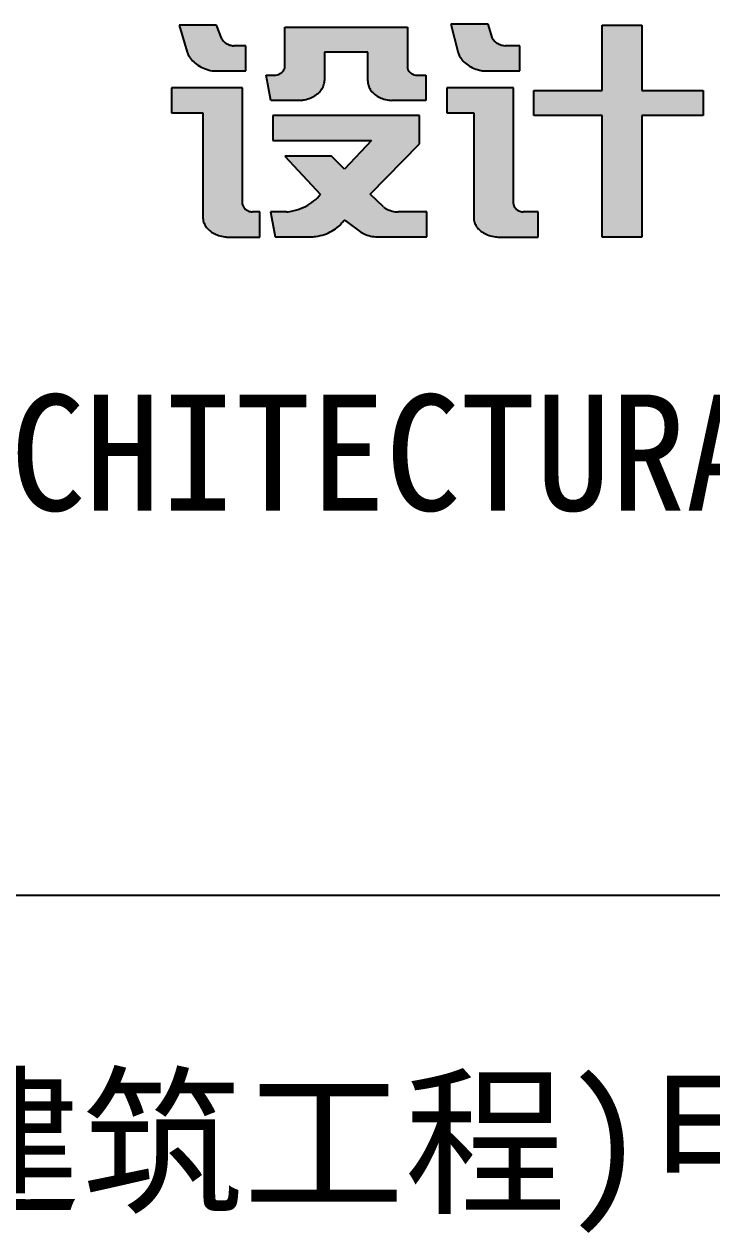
# Model space of a CAD drawing. Extents: x -138012 to 2129925, y -311560 to 0.
# Drawn here: x 1550503 to 1551558, y -143369 to -141512 of the extents above; entities that cross this region are included whole.
import ezdxf
from ezdxf.enums import TextEntityAlignment as Align

# ---------------------------------------------------------------- set-up
doc = ezdxf.new("R2010")
doc.units = 0
doc.header["$LTSCALE"] = 1000
doc.header["$MEASUREMENT"] = 0
doc.layers.get('0').update_dxf_attribs({"linetype": 'CONTINUOUS'})
for name, color, linetype in [('TEXT', 7, 'CONTINUOUS'), ('WALL', 6, 'CONTINUOUS'), ('图框', 4, 'CONTINUOUS')]:
    doc.layers.add(name, color=color, linetype=linetype)
doc.styles.add('iIcon2', font='')
doc.styles.add('图框艺术体', font='simhei.ttf', dxfattribs={"width": 0.9})
doc.styles.get('iIcon2').set_extended_font_data('SimSun')

# ---------------------------------------------------------------- blocks, each defined once
blk = doc.blocks.new('A4')
h = blk.add_hatch(color=0)
h.dxf.hatch_style = 1
edge = h.paths.add_edge_path()
edge.add_line((500502.231578467, 391777.1627952711), (500484.528610476, 391777.1627952711))
edge.add_spline(control_points=[(500484.528610476, 391777.1627952711), (500482.2313392528, 391777.3558373015), (500480.3236092409, 391777.7515184427), (500476.5346365696, 391779.016850484), (500474.6690636086, 391779.9238841317), (500471.3101945116, 391782.1919910419), (500469.8167882861, 391783.5539840292), (500467.9134717732, 391785.9603615415), (500467.3175625326, 391786.8748287536), (500466.599863545, 391788.3320795296)], knot_values=[0.3949408404923156, 0.3949408404923156, 0.3949408404923156, 0.3949408404923156, 0.6767961169568062, 0.6767961169568062, 0.9823906386110698, 0.9823906386110698, 1.287985160265333, 1.287985160265333, 1.457202561292063, 1.457202561292063, 1.457202561292063, 1.457202561292063], degree=3, periodic=0)
edge.add_line((500466.599863545, 391788.3320795296), (500458.8031795958, 391810.0671575363))
edge.add_line((500458.8031795958, 391810.0671575363), (500403.638941297, 391810.0671575363))
edge.add_line((500403.638941297, 391810.0671575363), (500415.4770368606, 391767.3480913612))
edge.add_spline(control_points=[(500415.4770368606, 391767.3480913612), (500416.1073256025, 391765.3751696165), (500416.9258824378, 391763.4332989806), (500419.4278007851, 391758.7109911133), (500421.3401455986, 391755.9949657699), (500425.9143001161, 391750.9405960928), (500428.576052547, 391748.602936838), (500434.5239481927, 391744.4430606191), (500437.8097028492, 391742.621312773), (500444.8365455919, 391739.6037845158), (500448.5771660482, 391738.4082456865), (500452.6285037906, 391737.5221037657), (500452.8115326481, 391737.4829080217), (500452.9948340279, 391737.4444907192)], knot_values=[0.250217190145087, 0.250217190145087, 0.250217190145087, 0.250217190145087, 0.4008933994402832, 0.4008933994402832, 0.6266472151907361, 0.6266472151907361, 0.8524010309411889, 0.8524010309411889, 1.078154846691642, 1.078154846691642, 1.303908662442095, 1.303908662442095, 1.314572864183474, 1.314572864183474, 1.314572864183474, 1.314572864183474], degree=3, periodic=0)
edge.add_line((500452.9948340279, 391737.4444907192), (500502.231578467, 391737.4444907192))
edge.add_line((500502.231578467, 391737.4444907192), (500502.231578467, 391777.1627952711))
edge = h.paths.add_edge_path()
edge.add_line((500497.4371622665, 391710.7229540885), (500392.4277330791, 391710.7229540885))
edge.add_line((500392.4277330791, 391710.7229540885), (500392.4277330791, 391670.9986843509))
edge.add_line((500392.4277330791, 391670.9986843509), (500438.97129493, 391670.9986843509))
edge.add_line((500438.97129493, 391670.9986843509), (500438.9712949299, 391504.9699229883))
edge.add_spline(control_points=[(500438.9712949299, 391504.9699229883), (500438.9531614179, 391503.2226238673), (500439.1207090197, 391501.5163572531), (500439.974291468, 391497.428560667), (500440.8500023371, 391495.0644160507), (500443.3300961379, 391490.5326614535), (500444.9352840598, 391488.3657352175), (500448.8067264325, 391484.3736953246), (500451.0728711751, 391482.5495376792), (500456.1381429704, 391479.3797653687), (500458.9367162515, 391478.0347231964), (500464.8902855259, 391475.9268260039), (500468.0446711527, 391475.164219377), (500472.2587976625, 391474.5872343849), (500473.2504396655, 391474.4820372317), (500474.2459333194, 391474.406841406)], knot_values=[3.133189396177309, 3.133189396177309, 3.133189396177309, 3.133189396177309, 3.307114171045264, 3.307114171045264, 3.554268365686056, 3.554268365686056, 3.801422560326847, 3.801422560326847, 4.048576754967639, 4.048576754967639, 4.295730949608431, 4.295730949608431, 4.542885144249222, 4.542885144249222, 4.61824984432897, 4.61824984432897, 4.61824984432897, 4.61824984432897], degree=3, periodic=0)
edge.add_line((500474.2459333194, 391474.406841406), (500522.8886711682, 391474.4068414061))
edge.add_line((500522.8886711682, 391474.4068414061), (500522.8886711682, 391514.1541765286))
edge.add_line((500522.8886711682, 391514.1541765286), (500511.9142144624, 391514.1541765285))
edge.add_spline(control_points=[(500511.9142144624, 391514.1541765285), (500509.8033812348, 391514.2913647068), (500507.9928035336, 391514.6937923988), (500505.0927986182, 391515.8422459752), (500503.9442480625, 391516.458569479), (500501.8485619991, 391517.9497440233), (500500.9013201791, 391518.8251622803), (500499.2939222841, 391520.8026827417), (500498.6344784181, 391521.9056849222), (500497.8600930548, 391523.8444995967), (500497.6348854759, 391524.634464724), (500497.4371622666, 391526.1212786136)], knot_values=[0.1374494433722753, 0.1374494433722753, 0.1374494433722753, 0.1374494433722753, 0.510358737745328, 0.510358737745328, 0.7776463504418405, 0.7776463504418405, 1.044933963138353, 1.044933963138353, 1.312221575834865, 1.312221575834865, 1.484048132410743, 1.484048132410743, 1.484048132410743, 1.484048132410743], degree=3, periodic=0)
edge.add_line((500497.4371622666, 391526.1212786136), (500497.4371622665, 391710.7229540885))
edge = h.paths.add_edge_path()
edge.add_spline(control_points=[(500583.137996264, 391690.7836147608), (500585.0452814672, 391690.9920891895), (500586.9329265246, 391691.3065127457), (500591.999566284, 391692.4485389033), (500595.0980904244, 391693.4848968136), (500600.8653636993, 391696.1044589497), (500603.5335519261, 391697.6873370009), (500608.2836104034, 391701.2855747712), (500610.365064002, 391703.3002684692), (500613.8356222081, 391707.6231360179), (500615.2248921206, 391709.9304109283), (500617.2612267916, 391714.6993119358), (500617.9092108742, 391717.1606552139), (500618.2692399867, 391720.4467173583), (500618.3178822268, 391721.2550844157), (500618.326793828, 391722.0636524617)], knot_values=[-1.435016408058368, -1.435016408058368, -1.435016408058368, -1.435016408058368, -1.29616431779346, -1.29616431779346, -1.054416765052535, -1.054416765052535, -0.8126692123116104, -0.8126692123116104, -0.5709216595706856, -0.5709216595706856, -0.3291741068297609, -0.3291741068297609, -0.08742655408883615, -0.08742655408883615, -0.008816940225470749, -0.008816940225470749, -0.008816940225470749, -0.008816940225470749], degree=3, periodic=0)
edge.add_line((500618.326793828, 391722.0636524626), (500618.326550905, 391767.1511157444))
edge.add_line((500618.326550905, 391767.1511157444), (500682.3378882589, 391767.1511157444))
edge.add_line((500682.3378882589, 391767.1511157444), (500682.3378882589, 391721.4982120612))
edge.add_spline(control_points=[(500682.3378882589, 391721.4982120612), (500682.2901110103, 391719.6398542397), (500682.378461157, 391717.9666605032), (500683.0548876523, 391713.956870706), (500683.8322030784, 391711.6339534874), (500686.1092618077, 391707.1662345513), (500687.6099334645, 391705.0220286906), (500691.2733738574, 391701.055563699), (500693.436112866, 391699.2343120628), (500698.3018619927, 391696.0525253796), (500701.0043232757, 391694.6926180319), (500706.7769689306, 391692.5406503835), (500709.8465272303, 391691.7488646773), (500714.6000521138, 391691.0298219161), (500716.2232392911, 391690.8685445346), (500717.8532236041, 391690.7899776257)], knot_values=[-0.0378512205021293, -0.0378512205021293, -0.0378512205021293, -0.0378512205021293, 0.1379659250462186, 0.1379659250462186, 0.3871569520580947, 0.3871569520580947, 0.6363479790699709, 0.6363479790699709, 0.885539006081847, 0.885539006081847, 1.134730033093723, 1.134730033093723, 1.383921060105599, 1.383921060105599, 1.510621706396827, 1.510621706396827, 1.510621706396827, 1.510621706396827], degree=3, periodic=0)
edge.add_line((500717.8532236054, 391690.7899776255), (500767.8824944232, 391690.7899776255))
edge.add_line((500767.8824944232, 391690.7899776255), (500767.8824944232, 391730.5007262757))
edge.add_line((500767.8824944232, 391730.5007262757), (500754.9288982056, 391730.5007262757))
edge.add_spline(control_points=[(500754.9288982057, 391730.5007262757), (500753.126996409, 391730.6719748785), (500751.7740253761, 391730.9731408844), (500749.3136379198, 391731.8311418491), (500748.1950214886, 391732.3606736083), (500746.1198499562, 391733.6529703545), (500745.1631739357, 391734.4160486661), (500743.4806713341, 391736.1540339151), (500742.7550969811, 391737.1295830866), (500741.6095615248, 391739.2462131919), (500741.1907101522, 391740.3875669336), (500740.7954188326, 391742.3695107746), (500740.7201153064, 391743.1888371449), (500740.732418267, 391744.0069433156)], knot_values=[3.129562560143702, 3.129562560143702, 3.129562560143702, 3.129562560143702, 3.406533031970291, 3.406533031970291, 3.656908046716254, 3.656908046716254, 3.907283061462216, 3.907283061462216, 4.157658076208179, 4.157658076208179, 4.408033090954142, 4.408033090954142, 4.578286495217025, 4.578286495217025, 4.578286495217025, 4.578286495217025], degree=3, periodic=0)
edge.add_line((500740.732418267, 391744.0069433156), (500740.7319660403, 391806.8626597524))
edge.add_line((500740.7319660403, 391806.8626597524), (500559.9310654859, 391806.8626597524))
edge.add_line((500559.9310654859, 391806.8626597524), (500559.9310654858, 391743.3681737295))
edge.add_spline(control_points=[(500559.9310654858, 391743.3681737297), (500559.4851820131, 391741.1481316384), (500559.004314676, 391739.9815320939), (500557.4920457741, 391737.3281460093), (500556.3138683491, 391735.921540644), (500553.5496825729, 391733.5239622326), (500551.9639875368, 391732.5312806485), (500549.2294277085, 391731.3117310139), (500548.1598043827, 391730.9370244345), (500546.0424061177, 391730.5154404005)], knot_values=[-1.252423627613045, -1.252423627613045, -1.252423627613045, -1.252423627613045, -1.030759450150357, -1.030759450150357, -0.7135377242405145, -0.7135377242405145, -0.3963159983306723, -0.3963159983306723, -0.2061279064251504, -0.2061279064251504, -0.2061279064251504, -0.2061279064251504], degree=3, periodic=0)
edge.add_line((500546.0424061177, 391730.5154404005), (500532.0447092323, 391730.5154404005))
edge.add_line((500532.0447092323, 391730.5154404005), (500539.3280825327, 391690.7836147608))
edge.add_line((500539.3280825327, 391690.7836147608), (500583.137996264, 391690.7836147608))
edge = h.paths.add_edge_path()
edge.add_line((500758.6976542274, 391666.875657408), (500541.9963453423, 391666.875657408))
edge.add_line((500541.9963453423, 391666.875657408), (500541.9963453423, 391627.1585458931))
edge.add_line((500541.9963453423, 391627.1585458931), (500687.6081996259, 391627.1585458931))
edge.add_line((500687.6081996259, 391627.1585458931), (500647.8704527994, 391581.8801466844))
edge.add_line((500647.8704527994, 391581.8801466844), (500628.5416997412, 391602.1959437))
edge.add_line((500628.5416997412, 391602.1959437), (500559.9023743112, 391602.1959437001))
edge.add_line((500559.9023743112, 391602.1959437001), (500612.4726113228, 391541.8660123454))
edge.add_line((500612.4726113228, 391541.8660123454), (500610.3127976243, 391539.353058705))
edge.add_spline(control_points=[(500610.3127976243, 391539.353058705), (500607.3133866501, 391535.5891719767), (500603.7732202727, 391532.1311454765), (500595.8023242785, 391525.9835702838), (500591.3675678459, 391523.2978081622), (500581.8664914679, 391518.8464252019), (500576.8004582567, 391517.0808666745), (500568.661943312, 391515.1203170946), (500565.7141786857, 391514.5756663985), (500562.2189859693, 391514.1537788495)], knot_values=[-1.409225753772336, -1.409225753772336, -1.409225753772336, -1.409225753772336, -1.173081115633391, -1.173081115633391, -0.9357718776874908, -0.9357718776874908, -0.6984626397415905, -0.6984626397415905, -0.5675472572173255, -0.5675472572173255, -0.5675472572173255, -0.5675472572173255], degree=3, periodic=0)
edge.add_line((500562.2189859693, 391514.1537788495), (500538.4090483514, 391514.1537788496))
edge.add_line((500538.4090483514, 391514.1537788496), (500545.6931410785, 391474.4366673347))
edge.add_line((500545.6931410785, 391474.4366673347), (500597.6132330328, 391474.4366673347))
edge.add_spline(control_points=[(500597.6132330312, 391474.4366673346), (500600.1961150065, 391474.5704610155), (500602.7674166632, 391474.8392709939), (500609.7031313315, 391475.9361328936), (500613.9973044184, 391477.0311389597), (500622.1468206504, 391479.9543540441), (500626.0016519126, 391481.7823585052), (500633.0706187052, 391486.0621322924), (500636.2842852882, 391488.5134879036), (500641.2822889473, 391493.2931382723), (500643.2259764511, 391495.5256558681), (500644.9036209467, 391497.8644559726)], knot_values=[-1.506139150469204, -1.506139150469204, -1.506139150469204, -1.506139150469204, -1.375629017731908, -1.375629017731908, -1.149296666366566, -1.149296666366566, -0.9229643150012239, -0.9229643150012239, -0.696631963635882, -0.696631963635882, -0.5209680369147454, -0.5209680369147454, -0.5209680369147454, -0.5209680369147454], degree=3, periodic=0)
edge.add_line((500644.9036209467, 391497.8644559726), (500647.5360453685, 391501.1478183317))
edge.add_line((500647.5360453685, 391501.1478183317), (500650.604109234, 391498.6947187632))
edge.add_line((500650.604109234, 391498.6947187632), (500671.8582440987, 391482.2235892247))
edge.add_spline(control_points=[(500671.8582440989, 391482.2235892246), (500673.3918422097, 391481.1962434929), (500675.0245820357, 391480.2526828116), (500679.6253998363, 391477.9784013579), (500682.744719295, 391476.8244057278), (500689.2598270346, 391475.1446978655), (500692.6550549977, 391474.6191365421), (500696.1063836252, 391474.4254178887), (500696.1306059062, 391474.4240749551), (500696.1548297179, 391474.4227485679)], knot_values=[0.8736759485222981, 0.8736759485222981, 0.8736759485222981, 0.8736759485222981, 1.017317906763198, 1.017317906763198, 1.259034059998979, 1.259034059998979, 1.50075021323476, 1.50075021323476, 1.502458515813817, 1.502458515813817, 1.502458515813817, 1.502458515813817], degree=3, periodic=0)
edge.add_line((500696.1548297179, 391474.4227485679), (500769.4308966019, 391474.4227485681))
edge.add_line((500769.4308966019, 391474.4227485681), (500769.4308966019, 391514.1171923769))
edge.add_line((500769.4308966019, 391514.1171923769), (500727.2336137834, 391514.1171923769))
edge.add_spline(control_points=[(500727.2336137834, 391514.1171923769), (500724.0201694446, 391514.2022784165), (500720.9286480158, 391514.6621807109), (500714.93685744, 391516.3308178202), (500712.0449619145, 391517.560900973), (500708.0615592242, 391519.958601922), (500706.7695319143, 391520.8752840399), (500705.2599249082, 391522.1657047714)], knot_values=[0.7637331855491114, 0.7637331855491114, 0.7637331855491114, 0.7637331855491114, 1.065073346032287, 1.065073346032287, 1.375121712092208, 1.375121712092208, 1.53714726869024, 1.53714726869024, 1.53714726869024, 1.53714726869024], degree=3, periodic=0)
edge.add_line((500705.2599249082, 391522.1657047714), (500685.6015421155, 391542.4858459231))
edge.add_line((500685.6015421155, 391542.4858459231), (500758.6976542274, 391621.8992657903))
edge.add_line((500758.6976542274, 391621.8992657903), (500758.6976542274, 391666.875657408))
at = {"layer": 'WALL', "color": 0}
for p, q in [((500458.8031795958, 391810.0671575363), (500403.638941297, 391810.0671575363)), ((500403.638941297, 391810.0671575363), (500415.4770368606, 391767.3480913612)), ((500466.599863545, 391788.3320795296), (500458.8031795958, 391810.0671575363)), ((500559.9310654858, 391743.3681737297), (500559.9310654859, 391806.8626597524)), ((500559.9310654859, 391806.8626597524), (500740.7319660403, 391806.8626597524)), ((500740.7319660403, 391806.8626597524), (500740.732418267, 391744.0069433156)), ((500502.231578467, 391777.1627952711), (500484.528610476, 391777.1627952711)), ((500502.231578467, 391737.4444907192), (500502.231578467, 391777.1627952711)), ((500682.3378882589, 391767.1511157444), (500618.326550905, 391767.1511157444)), ((500618.326550905, 391767.1511157444), (500618.326793828, 391722.0636524617)), ((500682.3378882589, 391721.4982120612), (500682.3378882589, 391767.1511157444)), ((500452.9948340279, 391737.4444907192), (500502.231578467, 391737.4444907192)), ((500539.3280825327, 391690.7836147608), (500532.0447092323, 391730.5154404005)), ((500532.0447092323, 391730.5154404005), (500546.0424061177, 391730.5154404005)), ((500754.9288982057, 391730.5007262757), (500767.8824944232, 391730.5007262757)), ((500767.8824944232, 391730.5007262757), (500767.8824944232, 391690.7899776255)), ((500497.4371622665, 391710.7229540885), (500392.4277330791, 391710.7229540885)), ((500392.4277330791, 391710.7229540885), (500392.4277330791, 391670.9986843509)), ((500497.4371622666, 391526.1212786136), (500497.4371622665, 391710.7229540885)), ((500583.137996264, 391690.7836147608), (500539.3280825327, 391690.7836147608)), ((500767.8824944232, 391690.7899776255), (500717.853223604, 391690.7899776255)), ((500392.4277330791, 391670.9986843509), (500438.97129493, 391670.9986843509)), ((500438.97129493, 391670.9986843509), (500438.9712949299, 391504.9699229883)), ((500758.6976542274, 391666.875657408), (500541.9963453423, 391666.875657408)), ((500541.9963453423, 391666.875657408), (500541.9963453423, 391627.1585458931)), ((500758.6976542274, 391621.8992657903), (500758.6976542274, 391666.875657408)), ((500541.9963453423, 391627.1585458931), (500687.6081996259, 391627.1585458931)), ((500687.6081996259, 391627.1585458931), (500647.8704527994, 391581.8801466844)), ((500685.6015421155, 391542.4858459231), (500758.6976542274, 391621.8992657903)), ((500628.5416997412, 391602.1959437), (500559.9023743112, 391602.1959437001)), ((500559.9023743112, 391602.1959437001), (500612.4726113228, 391541.8660123454)), ((500647.8704527994, 391581.8801466844), (500628.5416997412, 391602.1959437)), ((500610.3127976243, 391539.353058705), (500612.4726113228, 391541.8660123454)), ((500705.2599249082, 391522.1657047714), (500685.6015421155, 391542.4858459231)), ((500522.8886711682, 391514.1541765286), (500511.9142144624, 391514.1541765285)), ((500522.8886711682, 391474.4068414061), (500522.8886711682, 391514.1541765286)), ((500562.2189859693, 391514.1537788495), (500538.4090483514, 391514.1537788496)), ((500538.4090483514, 391514.1537788496), (500545.6931410785, 391474.4366673347)), ((500769.4308966019, 391514.1171923769), (500727.2336137834, 391514.1171923769)), ((500769.4308966019, 391474.4227485681), (500769.4308966019, 391514.1171923769)), ((500644.9036209467, 391497.8644559726), (500647.5360453685, 391501.1478183317)), ((500650.604109234, 391498.6947187632), (500647.5360453685, 391501.1478183317)), ((500650.604109234, 391498.6947187632), (500671.9649025725, 391482.1409330475)), ((500474.2459333194, 391474.406841406), (500522.8886711682, 391474.4068414061)), ((500545.6931410785, 391474.4366673347), (500597.6132330321, 391474.4366673347)), ((500696.1548297179, 391474.4227485679), (500769.4308966019, 391474.4227485681))]:
    blk.add_line(p, q, dxfattribs=at)
for points, knots in [([(500466.599863545, 391788.3320795296), (500467.3175625326, 391786.8748287536), (500467.9134717732, 391785.9603615415), (500469.8167882861, 391783.5539840292), (500471.3101945116, 391782.1919910419), (500474.6690636086, 391779.9238841317), (500476.5346365696, 391779.016850484), (500480.3236092409, 391777.7515184427), (500482.2313392528, 391777.3558373015), (500484.528610476, 391777.1627952711)], [0.3949408404923156, 0.3949408404923156, 0.3949408404923156, 0.3949408404923156, 0.5641582415190455, 0.5641582415190455, 0.869752763173309, 0.869752763173309, 1.175347284827573, 1.175347284827573, 1.457202561292063, 1.457202561292063, 1.457202561292063, 1.457202561292063]), ([(500415.4770368606, 391767.3480913612), (500416.1073256025, 391765.3751696165), (500416.9258824378, 391763.4332989806), (500419.4278007851, 391758.7109911133), (500421.3401455986, 391755.9949657699), (500425.9143001161, 391750.9405960928), (500428.576052547, 391748.602936838), (500434.5239481927, 391744.4430606191), (500437.8097028492, 391742.621312773), (500444.8365455919, 391739.6037845158), (500448.5771660482, 391738.4082456865), (500452.6285037906, 391737.5221037657), (500452.8115326481, 391737.4829080217), (500452.9948340279, 391737.4444907192)], [0.250217190145087, 0.250217190145087, 0.250217190145087, 0.250217190145087, 0.4008933994402832, 0.4008933994402832, 0.6266472151907361, 0.6266472151907361, 0.8524010309411889, 0.8524010309411889, 1.078154846691642, 1.078154846691642, 1.303908662442095, 1.303908662442095, 1.314572864183474, 1.314572864183474, 1.314572864183474, 1.314572864183474]), ([(500546.0424061177, 391730.5154404005), (500548.1598043827, 391730.9370244345), (500549.2294277085, 391731.3117310139), (500551.9639875368, 391732.5312806485), (500553.5496825729, 391733.5239622326), (500556.3138683491, 391735.921540644), (500557.4920457741, 391737.3281460093), (500559.004314676, 391739.9815320939), (500559.4851820131, 391741.1481316384), (500559.9310654858, 391743.3681737297)], [-1.252423627613045, -1.252423627613045, -1.252423627613045, -1.252423627613045, -1.062235535707523, -1.062235535707523, -0.7450138097976806, -0.7450138097976806, -0.4277920838878384, -0.4277920838878384, -0.2061279064251504, -0.2061279064251504, -0.2061279064251504, -0.2061279064251504]), ([(500740.732418267, 391744.0069433156), (500740.7201153064, 391743.1888371449), (500740.7954188326, 391742.3695107746), (500741.1907101522, 391740.3875669336), (500741.6095615248, 391739.2462131919), (500742.7550969811, 391737.1295830866), (500743.4806713341, 391736.1540339151), (500745.1631739357, 391734.4160486661), (500746.1198499562, 391733.6529703545), (500748.1950214886, 391732.3606736083), (500749.3136379198, 391731.8311418491), (500751.7740253761, 391730.9731408844), (500753.126996409, 391730.6719748785), (500754.9288982057, 391730.5007262757)], [3.129562560143702, 3.129562560143702, 3.129562560143702, 3.129562560143702, 3.299815964406585, 3.299815964406585, 3.550190979152548, 3.550190979152548, 3.800565993898511, 3.800565993898511, 4.050941008644473, 4.050941008644473, 4.301316023390436, 4.301316023390436, 4.578286495217025, 4.578286495217025, 4.578286495217025, 4.578286495217025]), ([(500583.137996264, 391690.7836147608), (500585.0452814672, 391690.9920891895), (500586.9329265246, 391691.3065127457), (500591.999566284, 391692.4485389033), (500595.0980904244, 391693.4848968136), (500600.8653636993, 391696.1044589497), (500603.5335519261, 391697.6873370009), (500608.2836104034, 391701.2855747712), (500610.365064002, 391703.3002684692), (500613.8356222081, 391707.6231360179), (500615.2248921206, 391709.9304109283), (500617.2612267916, 391714.6993119358), (500617.9092108742, 391717.1606552139), (500618.2692399867, 391720.4467173583), (500618.3178822268, 391721.2550844157), (500618.326793828, 391722.0636524617)], [-1.435016408058368, -1.435016408058368, -1.435016408058368, -1.435016408058368, -1.29616431779346, -1.29616431779346, -1.054416765052535, -1.054416765052535, -0.8126692123116104, -0.8126692123116104, -0.5709216595706856, -0.5709216595706856, -0.3291741068297609, -0.3291741068297609, -0.08742655408883615, -0.08742655408883615, -0.008816940225470749, -0.008816940225470749, -0.008816940225470749, -0.008816940225470749]), ([(500682.3378882589, 391721.4982120612), (500682.2901110103, 391719.6398542397), (500682.378461157, 391717.9666605032), (500683.0548876523, 391713.956870706), (500683.8322030784, 391711.6339534874), (500686.1092618077, 391707.1662345513), (500687.6099334645, 391705.0220286906), (500691.2733738574, 391701.055563699), (500693.436112866, 391699.2343120628), (500698.3018619927, 391696.0525253796), (500701.0043232757, 391694.6926180319), (500706.7769689306, 391692.5406503835), (500709.8465272303, 391691.7488646773), (500714.6000521138, 391691.0298219161), (500716.2232392911, 391690.8685445346), (500717.8532236041, 391690.7899776257)], [-0.0378512205021293, -0.0378512205021293, -0.0378512205021293, -0.0378512205021293, 0.1379659250462186, 0.1379659250462186, 0.3871569520580947, 0.3871569520580947, 0.6363479790699709, 0.6363479790699709, 0.885539006081847, 0.885539006081847, 1.134730033093723, 1.134730033093723, 1.383921060105599, 1.383921060105599, 1.510621706396827, 1.510621706396827, 1.510621706396827, 1.510621706396827]), ([(500562.2189859693, 391514.1537788495), (500565.7141786857, 391514.5756663985), (500568.661943312, 391515.1203170946), (500576.8004582567, 391517.0808666745), (500581.8664914679, 391518.8464252019), (500591.3675678459, 391523.2978081622), (500595.8023242785, 391525.9835702838), (500603.7732202727, 391532.1311454765), (500607.3133866501, 391535.5891719767), (500610.3127976243, 391539.353058705)], [-1.409225753772336, -1.409225753772336, -1.409225753772336, -1.409225753772336, -1.278310371248071, -1.278310371248071, -1.041001133302171, -1.041001133302171, -0.8036918953562707, -0.8036918953562707, -0.5675472572173255, -0.5675472572173255, -0.5675472572173255, -0.5675472572173255]), ([(500497.4371622666, 391526.1212786136), (500497.6348854759, 391524.634464724), (500497.8600930548, 391523.8444995967), (500498.6344784181, 391521.9056849222), (500499.2939222841, 391520.8026827417), (500500.9013201791, 391518.8251622803), (500501.8485619991, 391517.9497440233), (500503.9442480625, 391516.458569479), (500505.0927986182, 391515.8422459752), (500507.9928035336, 391514.6937923988), (500509.8033812348, 391514.2913647068), (500511.9142144624, 391514.1541765285)], [0.1374494433722753, 0.1374494433722753, 0.1374494433722753, 0.1374494433722753, 0.3092759999481528, 0.3092759999481528, 0.5765636126446652, 0.5765636126446652, 0.8438512253411776, 0.8438512253411776, 1.11113883803769, 1.11113883803769, 1.484048132410743, 1.484048132410743, 1.484048132410743, 1.484048132410743]), ([(500705.2599249082, 391522.1657047714), (500706.7695319143, 391520.8752840399), (500708.0615592242, 391519.958601922), (500712.0449619145, 391517.560900973), (500714.93685744, 391516.3308178202), (500720.9286480158, 391514.6621807109), (500724.0201694446, 391514.2022784165), (500727.2336137834, 391514.1171923769)], [0.7637331855491114, 0.7637331855491114, 0.7637331855491114, 0.7637331855491114, 0.9257587421471433, 0.9257587421471433, 1.235807108207065, 1.235807108207065, 1.53714726869024, 1.53714726869024, 1.53714726869024, 1.53714726869024]), ([(500438.9712949299, 391504.9699229883), (500438.9531614179, 391503.2226238673), (500439.1207090197, 391501.5163572531), (500439.974291468, 391497.428560667), (500440.8500023371, 391495.0644160507), (500443.3300961379, 391490.5326614535), (500444.9352840598, 391488.3657352175), (500448.8067264325, 391484.3736953246), (500451.0728711751, 391482.5495376792), (500456.1381429704, 391479.3797653687), (500458.9367162515, 391478.0347231964), (500464.8902855259, 391475.9268260039), (500468.0446711527, 391475.164219377), (500472.2587976625, 391474.5872343849), (500473.2504396655, 391474.4820372317), (500474.2459333194, 391474.406841406)], [3.133189396177309, 3.133189396177309, 3.133189396177309, 3.133189396177309, 3.307114171045264, 3.307114171045264, 3.554268365686056, 3.554268365686056, 3.801422560326847, 3.801422560326847, 4.048576754967639, 4.048576754967639, 4.295730949608431, 4.295730949608431, 4.542885144249222, 4.542885144249222, 4.61824984432897, 4.61824984432897, 4.61824984432897, 4.61824984432897]), ([(500597.6132330312, 391474.4366673346), (500600.1961150065, 391474.5704610155), (500602.7674166632, 391474.8392709939), (500609.7031313315, 391475.9361328936), (500613.9973044184, 391477.0311389597), (500622.1468206504, 391479.9543540441), (500626.0016519126, 391481.7823585052), (500633.0706187052, 391486.0621322924), (500636.2842852882, 391488.5134879036), (500641.2822889473, 391493.2931382723), (500643.2259764511, 391495.5256558681), (500644.9036209467, 391497.8644559726)], [-1.506139150469204, -1.506139150469204, -1.506139150469204, -1.506139150469204, -1.375629017731908, -1.375629017731908, -1.149296666366566, -1.149296666366566, -0.9229643150012239, -0.9229643150012239, -0.696631963635882, -0.696631963635882, -0.5209680369147454, -0.5209680369147454, -0.5209680369147454, -0.5209680369147454]), ([(500671.7513612073, 391482.2954331744), (500673.3159106239, 391481.2402019626), (500674.9846812176, 391480.2724066291), (500679.6253998363, 391477.9784013579), (500682.744719295, 391476.8244057278), (500689.2598270346, 391475.1446978655), (500692.6550549977, 391474.6191365421), (500696.1063836252, 391474.4254178887), (500696.1306059062, 391474.4240749551), (500696.1548297179, 391474.4227485679)], [0.870333911396898, 0.870333911396898, 0.870333911396898, 0.870333911396898, 1.017317906763198, 1.017317906763198, 1.259034059998979, 1.259034059998979, 1.50075021323476, 1.50075021323476, 1.502458515813817, 1.502458515813817, 1.502458515813817, 1.502458515813817])]:
    blk.add_open_spline(points, degree=3, knots=knots, dxfattribs=at)
blk = doc.blocks.new('A5')
h = blk.add_hatch(color=0)
h.dxf.hatch_style = 1
edge = h.paths.add_edge_path()
edge.add_line((500921.1116843764, 391777.1767140378), (500899.2378839716, 391777.176714038))
edge.add_spline(control_points=[(500899.2378839716, 391777.176714038), (500897.4060689144, 391777.3530918249), (500896.0240485004, 391777.6115002641), (500892.4401523991, 391778.5745856573), (500890.3022223631, 391779.4623961354), (500886.4159084361, 391781.7636630096), (500884.6673567969, 391783.1778741561), (500882.4237964132, 391785.6894138074), (500881.723221561, 391786.6301088308), (500880.6845682829, 391788.6308677388)], knot_values=[3.593865102250487, 3.593865102250487, 3.593865102250487, 3.593865102250487, 3.78216152474774, 3.78216152474774, 4.095284804102234, 4.095284804102234, 4.408408083456729, 4.408408083456729, 4.576620100523476, 4.576620100523476, 4.576620100523476, 4.576620100523476], degree=3, periodic=0)
edge.add_line((500880.6845682829, 391788.6308677388), (500874.3531969607, 391811.4805088795))
edge.add_line((500874.3531969607, 391811.4805088795), (500819.2138233005, 391811.4805088796))
edge.add_line((500819.2138233005, 391811.4805088796), (500829.9047579021, 391766.3167415406))
edge.add_spline(control_points=[(500829.9047579021, 391766.3167415406), (500830.441471493, 391764.4219487225), (500831.1664006122, 391762.5538980713), (500833.4042716623, 391758.0700839176), (500835.1279923831, 391755.5088005955), (500839.298361794, 391750.7319044523), (500841.7450075748, 391748.5170259114), (500847.2441929638, 391744.5692809316), (500850.2963423518, 391742.8369274092), (500856.844159913, 391739.9645940542), (500860.3393443983, 391738.8248747077), (500864.8942230552, 391737.8093900472), (500865.8372575348, 391737.6230641708), (500866.7867952232, 391737.4592048439)], knot_values=[3.364434907718055, 3.364434907718055, 3.364434907718055, 3.364434907718055, 3.521478095562282, 3.521478095562282, 3.751259640493337, 3.751259640493337, 3.981041185424392, 3.981041185424392, 4.210822730355447, 4.210822730355447, 4.440604275286502, 4.440604275286502, 4.499937030434658, 4.499937030434658, 4.499937030434658, 4.499937030434658], degree=3, periodic=0)
edge.add_line((500866.7867952225, 391737.459204844), (500921.1116843764, 391737.459204844))
edge.add_line((500921.1116843764, 391737.459204844), (500921.1116843764, 391777.1767140378))
edge = h.paths.add_edge_path()
edge.add_line((500911.5721193174, 391710.7245448046), (500812.9829286181, 391710.7245448046))
edge.add_line((500812.9829286181, 391710.7245448046), (500812.982928618, 391670.9891400537))
edge.add_line((500812.982928618, 391670.9891400537), (500853.1541116846, 391670.9891400536))
edge.add_line((500853.1541116846, 391670.9891400536), (500853.1541116846, 391504.3841417478))
edge.add_spline(control_points=[(500853.1541116846, 391504.3841417478), (500853.1299249232, 391502.650731341), (500853.2901731966, 391500.9727843155), (500854.1201244011, 391496.9653048257), (500854.9740704639, 391494.6522854616), (500857.3982980676, 391490.2177606068), (500858.9694049284, 391488.0969425529), (500862.7620495894, 391484.1904195543), (500864.9834802595, 391482.4056817792), (500869.95042499, 391479.306775343), (500872.6953815909, 391477.9931827717), (500878.5346564039, 391475.9390871152), (500881.6283619153, 391475.198831704), (500885.9526093141, 391474.6185845129), (500887.1202552649, 391474.5051582689), (500888.2922828734, 391474.4342812604)], knot_values=[3.130244786189248, 3.130244786189248, 3.130244786189248, 3.130244786189248, 3.3057816055366, 3.3057816055366, 3.553866328123637, 3.553866328123637, 3.801951050710675, 3.801951050710675, 4.050035773297713, 4.050035773297713, 4.298120495884751, 4.298120495884751, 4.546205218471789, 4.546205218471789, 4.636942640048108, 4.636942640048108, 4.636942640048108, 4.636942640048108], degree=3, periodic=0)
edge.add_line((500888.2922828739, 391474.4342812603), (500948.163678075, 391474.4342812604))
edge.add_line((500948.163678075, 391474.4342812604), (500948.163678075, 391514.1629254677))
edge.add_line((500948.163678075, 391514.1629254677), (500925.6677015218, 391514.1629254677))
edge.add_spline(control_points=[(500925.6677015222, 391514.1629254677), (500923.1225334759, 391514.4671560932), (500921.1582857387, 391515.0615614751), (500918.2221044325, 391516.548887186), (500917.1454976339, 391517.2605982079), (500915.2146135743, 391518.9221225241), (500914.3603953604, 391519.872558554), (500912.9552586114, 391521.9718012034), (500912.4052858577, 391523.121222677), (500911.8069424738, 391525.1268820179), (500911.6516792575, 391525.9497585962), (500911.5721193174, 391527.1003644345)], knot_values=[0.06419190844854228, 0.06419190844854228, 0.06419190844854228, 0.06419190844854228, 0.4633443093746707, 0.4633443093746707, 0.7206945109906373, 0.7206945109906373, 0.978044712606604, 0.978044712606604, 1.235394914222571, 1.235394914222571, 1.405482492021842, 1.405482492021842, 1.405482492021842, 1.405482492021842], degree=3, periodic=0)
edge.add_line((500911.5721193174, 391527.1003644345), (500911.5721193174, 391710.7245448046))
h.paths.add_polyline_path([(501191.5626470862, 391706.4578462786), (501100.8896231446, 391706.4578462787), (501100.8896231446, 391810.063976104), (501042.4688002351, 391810.063976104), (501042.4688002351, 391706.4578462786), (500941.845180838, 391706.4578462787), (500941.845180838, 391666.7546535307), (501042.4688002351, 391666.7546535306), (501042.4688002351, 391474.4350766186), (501100.8896231446, 391474.4350766186), (501100.8896231446, 391666.7546535307), (501191.5626470862, 391666.7546535307)])
at = {"layer": 'WALL', "color": 0}
for p, q in [((500874.3531969607, 391811.4805088795), (500819.2138233005, 391811.4805088796)), ((500819.2138233005, 391811.4805088796), (500829.9047579021, 391766.3167415406)), ((500880.6845682829, 391788.6308677388), (500874.3531969607, 391811.4805088795)), ((501042.4688002351, 391706.4578462786), (501042.4688002351, 391810.063976104)), ((501042.4688002351, 391810.063976104), (501100.8896231446, 391810.063976104)), ((501100.8896231446, 391810.063976104), (501100.8896231446, 391706.4578462787)), ((500921.1116843764, 391777.1767140378), (500899.2378839716, 391777.176714038)), ((500921.1116843764, 391737.459204844), (500921.1116843764, 391777.1767140378)), ((500866.7867952232, 391737.459204844), (500921.1116843764, 391737.459204844)), ((500911.5721193174, 391710.7245448046), (500812.9829286181, 391710.7245448046)), ((500812.9829286181, 391710.7245448046), (500812.982928618, 391670.9891400537)), ((500911.5721193174, 391527.1003644345), (500911.5721193174, 391710.7245448046)), ((500941.845180838, 391666.7546535307), (500941.845180838, 391706.4578462787)), ((500941.845180838, 391706.4578462787), (501042.4688002351, 391706.4578462786)), ((501100.8896231446, 391706.4578462787), (501191.5626470862, 391706.4578462786)), ((501191.5626470862, 391706.4578462786), (501191.5626470862, 391666.7546535307)), ((500812.982928618, 391670.9891400537), (500853.1541116846, 391670.9891400536)), ((500853.1541116846, 391670.9891400536), (500853.1541116846, 391504.3841417478)), ((501042.4688002351, 391666.7546535306), (500941.845180838, 391666.7546535307)), ((501042.4688002351, 391474.4350766186), (501042.4688002351, 391666.7546535306)), ((501191.5626470862, 391666.7546535307), (501100.8896231446, 391666.7546535307)), ((501100.8896231446, 391666.7546535307), (501100.8896231446, 391474.4350766186)), ((500948.163678075, 391514.1629254677), (500925.6677015222, 391514.1629254677)), ((500948.163678075, 391474.4342812604), (500948.163678075, 391514.1629254677)), ((500888.2922828732, 391474.4342812603), (500948.163678075, 391474.4342812604)), ((501100.8896231446, 391474.4350766186), (501042.4688002351, 391474.4350766186))]:
    blk.add_line(p, q, dxfattribs=at)
for points, knots in [([(500880.6845682829, 391788.6308677388), (500881.723221561, 391786.6301088308), (500882.4237964132, 391785.6894138074), (500884.6673567969, 391783.1778741561), (500886.4159084361, 391781.7636630096), (500890.3022223631, 391779.4623961354), (500892.4401523991, 391778.5745856573), (500896.0240485004, 391777.6115002641), (500897.4060689144, 391777.3530918249), (500899.2378839716, 391777.176714038)], [3.593865102250488, 3.593865102250488, 3.593865102250488, 3.593865102250488, 3.762077119317235, 3.762077119317235, 4.07520039867173, 4.07520039867173, 4.388323678026224, 4.388323678026224, 4.576620100523477, 4.576620100523477, 4.576620100523477, 4.576620100523477]), ([(500829.9047579021, 391766.3167415406), (500830.441471493, 391764.4219487225), (500831.1664006122, 391762.5538980713), (500833.4042716623, 391758.0700839176), (500835.1279923831, 391755.5088005955), (500839.298361794, 391750.7319044523), (500841.7450075748, 391748.5170259114), (500847.2441929638, 391744.5692809316), (500850.2963423518, 391742.8369274092), (500856.844159913, 391739.9645940542), (500860.3393443983, 391738.8248747077), (500864.8942230552, 391737.8093900472), (500865.8372575348, 391737.6230641708), (500866.7867952232, 391737.4592048439)], [3.364434907718055, 3.364434907718055, 3.364434907718055, 3.364434907718055, 3.521478095562282, 3.521478095562282, 3.751259640493337, 3.751259640493337, 3.981041185424392, 3.981041185424392, 4.210822730355447, 4.210822730355447, 4.440604275286502, 4.440604275286502, 4.499937030434658, 4.499937030434658, 4.499937030434658, 4.499937030434658]), ([(500911.5721193174, 391527.1003644345), (500911.6516792575, 391525.9497585962), (500911.8069424738, 391525.1268820179), (500912.4052858577, 391523.121222677), (500912.9552586114, 391521.9718012034), (500914.3603953604, 391519.872558554), (500915.2146135743, 391518.9221225241), (500917.1454976339, 391517.2605982079), (500918.2221044325, 391516.548887186), (500921.1582857387, 391515.0615614751), (500923.1225334759, 391514.4671560932), (500925.6677015222, 391514.1629254677)], [0.06419190844854228, 0.06419190844854228, 0.06419190844854228, 0.06419190844854228, 0.2342794862478142, 0.2342794862478142, 0.4916296878637808, 0.4916296878637808, 0.7489798894797475, 0.7489798894797475, 1.006330091095714, 1.006330091095714, 1.405482492021842, 1.405482492021842, 1.405482492021842, 1.405482492021842]), ([(500853.1541116846, 391504.3841417478), (500853.1299249232, 391502.650731341), (500853.2901731966, 391500.9727843155), (500854.1201244011, 391496.9653048257), (500854.9740704639, 391494.6522854616), (500857.3982980676, 391490.2177606068), (500858.9694049284, 391488.0969425529), (500862.7620495894, 391484.1904195543), (500864.9834802595, 391482.4056817792), (500869.95042499, 391479.306775343), (500872.6953815909, 391477.9931827717), (500878.5346564039, 391475.9390871152), (500881.6283619153, 391475.198831704), (500885.9526093141, 391474.6185845129), (500887.1202552649, 391474.5051582689), (500888.2922828734, 391474.4342812604)], [3.130244786189248, 3.130244786189248, 3.130244786189248, 3.130244786189248, 3.3057816055366, 3.3057816055366, 3.553866328123637, 3.553866328123637, 3.801951050710675, 3.801951050710675, 4.050035773297713, 4.050035773297713, 4.298120495884751, 4.298120495884751, 4.546205218471789, 4.546205218471789, 4.636942640048108, 4.636942640048108, 4.636942640048108, 4.636942640048108])]:
    blk.add_open_spline(points, degree=3, knots=knots, dxfattribs=at)
blk = doc.blocks.new('65464563')
at = {"layer": '图框'}
blk.add_line((1019536.575059006, 30552.10879214376), (1026036.575059006, 30552.10879214376), dxfattribs=at)
at = {"layer": '图框', "xscale": 1.040000000037253, "yscale": 0.9700000000011642}
for name, p in [('A4', (502820.1482506383, -348167.1951682424)), ('A5', (502805.1877852906, -348167.2341153113))]:
    blk.add_blockref(name, p, dxfattribs=at)
at = {"layer": '图框', "style": '图框艺术体', "width": 0.95}
blk.add_text('ZHEJIANG YAOHUA PLANNING ＆ ARCHITECTURAL DESIGN CO．,LTD', height=178.2, dxfattribs=at).set_placement((1022808.151377143, 31142.76864674827), align=Align.CENTER)
at = {"layer": '图框', "style": 'iIcon2'}
blk.add_text('工程设计证书编号 建筑行业(建筑工程)甲级A133015851', height=181.8, dxfattribs=at).set_placement((1019618.995512267, 30081.79122359934))

msp = doc.modelspace()

# ---------------------------------------------------------------- block references
at = {"layer": 'TEXT'}
msp.add_blockref('65464563', (527500.8669514267, -173402.1668772451), dxfattribs=at)

doc.saveas('drawing.dxf')
